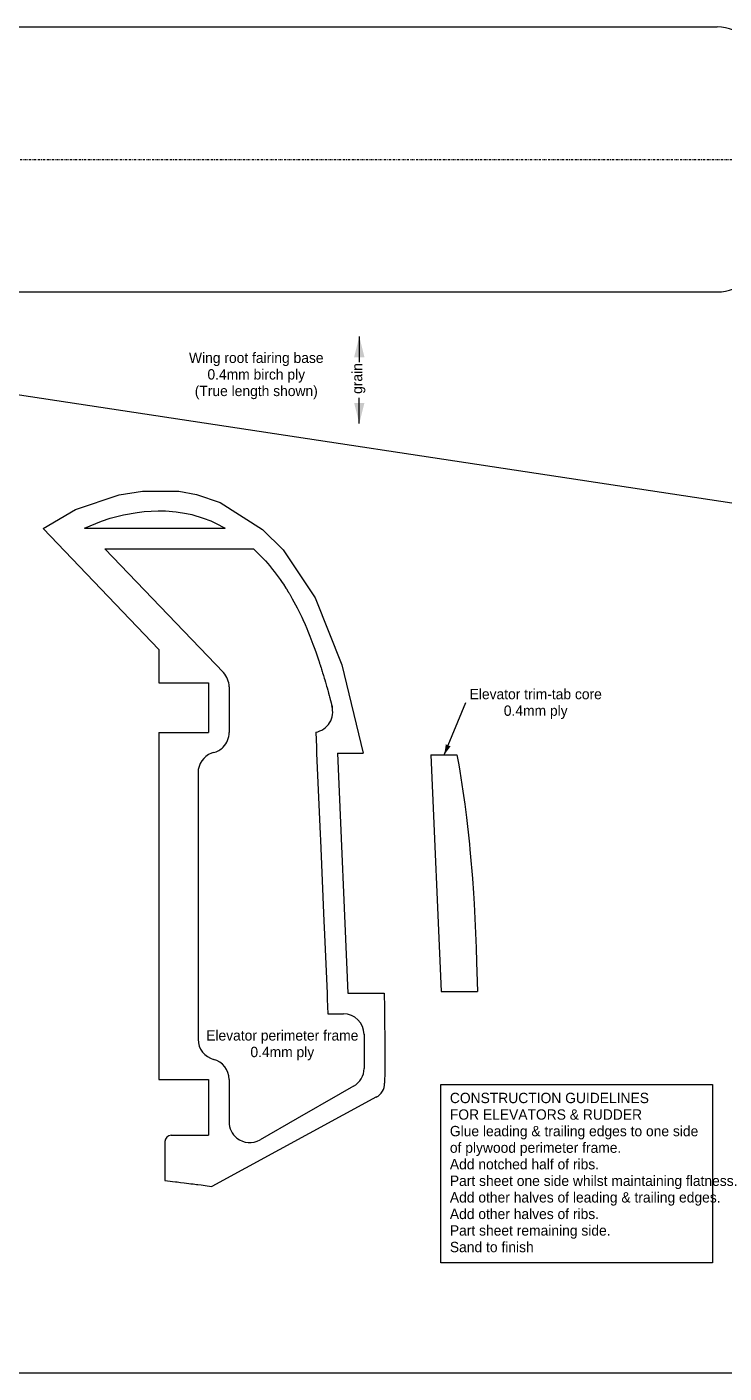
# Model space of a CAD drawing. Extents: x -1638 to 412, y -412 to 1290.
# Drawn here: x -1014.7 to -846.3, y -391.8 to -66.7 of the extents above; entities that cross this region are included whole.
import ezdxf
from ezdxf.enums import TextEntityAlignment as Align

# ---------------------------------------------------------------- set-up
doc = ezdxf.new("R2010")
doc.units = 0
doc.linetypes.add('DASHDOT', pattern=[1, 0.5, -0.25, 0, -0.25])
for name, color, linetype in [('4', 7, 'CONTINUOUS'), ('6', 7, 'CONTINUOUS'), ('7', 7, 'CONTINUOUS'), ('8', 7, 'CONTINUOUS')]:
    doc.layers.add(name, color=color, linetype=linetype)
doc.styles.add('txt', font='TXT', dxfattribs={"height": 0.2})

# ---------------------------------------------------------------- blocks, each defined once
blk = doc.blocks.new('*D125')
at = {"layer": '7', "color": 215, "linetype": 'CONTINUOUS'}
blk.add_line((0, 0), (5.2414, 12.6759), dxfattribs=at)
blk.add_solid([(1.5329, 2.0715), (0, 0), (0.3777, 2.5491)], dxfattribs=at)
blk = doc.blocks.new('*D127')
at = {"layer": '7', "color": 215, "linetype": 'CONTINUOUS'}
blk.add_line((0, 0), (0, 6.218), dxfattribs=at)
blk.add_solid([(1.25, 5), (0, 0), (-1.25, 5)], dxfattribs=at)
blk = doc.blocks.new('*D128')
at = {"layer": '7', "color": 215, "linetype": 'CONTINUOUS'}
blk.add_line((0, 0), (0, -6.2181), dxfattribs=at)
blk.add_solid([(-1.25, -5), (0, 0), (1.25, -5)], dxfattribs=at)

msp = doc.modelspace()

# ---------------------------------------------------------------- linework, layer by layer
at = {"layer": '4', "color": 5, "linetype": 'CONTINUOUS'}
for p, q in [((-1073.9058, -66.7124), (-847.9056, -66.7124)), ((-1073.9058, -130.7124), (-847.9058, -130.7124)), ((-1087.9058, -144.7124), (-812.9058, -186.4582)), ((-1010.7986, -187.8831), (-982.8722, -217.0449)), ((-1000.8044, -187.7655), (-966.8032, -187.7655)), ((-995.877, -192.7655), (-973.7384, -192.7655)), ((-995.877, -192.7655), (-967.261, -222.6476)), ((-973.7384, -192.7655), (-959.9766, -192.7655)), ((-982.8722, -217.0449), (-982.8722, -225.1237)), ((-982.8722, -225.1237), (-970.8722, -225.1237)), ((-970.8722, -225.1237), (-970.8724, -236.2993)), ((-965.8724, -227.4464), (-965.8724, -237.1238)), ((-965.8722, -226.1059), (-965.8722, -227.4463)), ((-982.8724, -237.1237), (-982.8734, -320.8875)), ((-982.8724, -237.1237), (-971.338, -237.1237)), ((-971.338, -237.1237), (-970.8724, -237.1237)), ((-970.8724, -236.2993), (-970.8724, -237.1237)), ((-944.9378, -237.0424), (-944.7822, -240.6237)), ((-944.7822, -240.6237), (-944.717, -242.1237)), ((-944.717, -242.1237), (-943.8688, -261.6467)), ((-939.7124, -242.1237), (-937.196, -300.0365)), ((-939.7124, -242.1237), (-933.4352, -242.1237)), ((-917.1456, -242.5237), (-910.812, -242.5237)), ((-917.1456, -242.5237), (-914.664, -299.6365)), ((-973.3726, -246.806), (-973.3728, -261.6467)), ((-973.3728, -261.6467), (-973.373, -284.1696)), ((-943.8688, -261.6467), (-943.8036, -263.1467)), ((-943.8036, -263.1467), (-942.9554, -282.6696)), ((-942.9554, -282.6696), (-942.8902, -284.1696)), ((-973.373, -284.1696), (-973.3732, -300.0365)), ((-942.8902, -284.1696), (-942.2006, -300.0365)), ((-973.3732, -300.0365), (-973.3734, -311.2136)), ((-942.2006, -300.0365), (-942.1354, -301.5365)), ((-942.1354, -301.5365), (-941.9834, -305.0365)), ((-937.196, -300.0365), (-928.4058, -300.0365)), ((-914.664, -299.6365), (-905.8646, -299.6365)), ((-941.9834, -305.0365), (-938.265, -305.0365)), ((-982.8734, -320.8875), (-970.8734, -320.8875)), ((-970.8734, -320.8875), (-970.8734, -334.3875)), ((-965.8734, -320.8824), (-965.8734, -326.3584)), ((-938.9964, -324.3875), (-949.4016, -330.3375)), ((-936.3732, -322.8875), (-938.9966, -324.3875)), ((-935.7744, -322.545), (-936.3734, -322.8875)), ((-930.2178, -325.1272), (-970.0284, -346.7234)), ((-965.8734, -326.3584), (-965.8734, -331.1377)), ((-949.4012, -330.3374), (-958.3914, -335.4782)), ((-979.8736, -334.3875), (-970.8736, -334.3875)), ((-981.3736, -335.8875), (-981.3736, -345.2929))]:
    msp.add_line(p, q, dxfattribs=at)
at = {"layer": '4', "color": 166, "linetype": 'DASHDOT'}
msp.add_line((-1098.9058, -98.7124), (-812.9058, -98.7124), dxfattribs=at)
at = {"layer": '4', "color": 5, "linetype": 'CONTINUOUS'}
for points in [[(-1010.7986, -187.8831), (-1003.015802, -183.296876), (-992.406269, -179.684518), (-986.837649, -178.812597), (-978.050663, -178.870708), (-973.738432, -179.647819), (-968.027766, -181.59975), (-957.784887, -188.081403), (-952.82747, -193.010588), (-945.05373, -204.585823), (-938.632507, -220.804143), (-933.4352, -242.1237)], [(-1000.8044, -187.7655), (-996.699673, -186.071542), (-994.586965, -185.379555), (-991.361097, -184.544173), (-988.08693, -183.961365), (-986.438719, -183.767999), (-982.988331, -183.584944), (-981.267301, -183.612175), (-978.702444, -183.811494), (-976.169863, -184.211675), (-974.919981, -184.490848), (-972.127926, -185.325775), (-970.311285, -186.029872), (-969.122423, -186.56136), (-966.8034, -187.7655)], [(-959.9766, -192.7655), (-958.994393, -193.69672), (-958.355574, -194.336171), (-957.936753, -194.770518), (-957.115948, -195.657981), (-956.514986, -196.33953), (-956.121273, -196.801267), (-955.350372, -197.74189), (-954.973138, -198.220536), (-954.234986, -199.193898), (-953.518436, -200.187886), (-953.052645, -200.86153), (-952.747379, -201.315341), (-952.1494, -202.2339)], [(-952.1494, -202.2339), (-952.064923, -202.36723), (-952.023446, -202.432942), (-951.962036, -202.530556), (-951.901439, -202.627279), (-951.87139, -202.675395), (-951.811682, -202.771315), (-951.78198, -202.819189), (-951.737554, -202.890995), (-951.671055, -202.998926), (-951.641498, -203.047073), (-951.602035, -203.111523), (-951.582266, -203.143881), (-951.537652, -203.217078), (-951.504035, -203.272388), (-951.458943, -203.346783), (-951.436262, -203.384291), (-951.367565, -203.49824), (-951.2741, -203.654057), (-951.2264, -203.7339)], [(-951.2264, -203.7339), (-950.604716, -204.804969), (-950.201664, -205.52758), (-949.422679, -206.992113), (-948.751602, -208.331624), (-948.319643, -209.234804), (-948.03828, -209.841236), (-947.49086, -211.063971), (-947.093197, -211.989243), (-946.833999, -212.609808), (-946.329231, -213.859379), (-945.60428, -215.753256), (-945.140997, -217.027618), (-944.840456, -217.881931), (-944.258, -219.6008)], [(-944.258, -219.6008), (-944.184324, -219.824495), (-944.148164, -219.934721), (-944.094519, -220.0988), (-944.059023, -220.207742), (-944.011854, -220.352988), (-943.988277, -220.425788), (-943.917265, -220.645861), (-943.869424, -220.794778), (-943.804598, -220.997357), (-943.7716, -221.1008)], [(-943.7716, -221.1008), (-943.639187, -221.519496), (-943.551557, -221.798946), (-943.377815, -222.358571), (-943.279498, -222.678535), (-943.149406, -223.105613), (-943.084787, -223.319348), (-942.892625, -223.96134), (-942.765924, -224.389989), (-942.598727, -224.962331), (-942.515871, -225.248849), (-942.33124, -225.89436), (-942.209528, -226.325349), (-942.048944, -226.900806), (-941.969377, -227.188879), (-941.850927, -227.621418), (-941.694668, -228.198939), (-941.617251, -228.488041), (-941.540308, -228.777372), (-941.43845, -229.163501), (-941.387835, -229.356717), (-941.237234, -229.936972), (-941.137868, -230.324312), (-941.006659, -230.841392), (-940.9416, -231.1002)], [(-910.812, -242.5237), (-910.387532, -244.900456), (-910.118438, -246.487614), (-909.612441, -249.667659), (-909.375034, -251.260261), (-908.930143, -254.449911), (-908.523473, -257.644539), (-908.272599, -259.776492), (-908.113994, -261.198576), (-907.816737, -264.044165), (-907.688012, -265.360012), (-907.446392, -267.99246), (-907.225099, -270.625858), (-907.0884, -272.381951), (-906.839749, -275.895231), (-906.67382, -278.53107), (-906.572472, -280.288677), (-906.390779, -283.804715), (-906.309878, -285.563106), (-906.166585, -289.08053), (-906.04612, -292.598678), (-905.977396, -294.944432), (-905.8648, -299.6365)], [(-928.4058, -300.0365), (-928.388291, -300.928027), (-928.356141, -302.711188), (-928.329355, -304.384645), (-928.317228, -305.221386), (-928.30069, -306.47652), (-928.286208, -307.731686), (-928.279763, -308.359284), (-928.268519, -309.614514), (-928.263739, -310.242149), (-928.257652, -311.183626), (-928.251612, -312.438984), (-928.249504, -313.066689), (-928.247511, -314.00828), (-928.247222, -315.420752), (-928.249769, -316.676374), (-928.252059, -317.304221), (-928.256794, -318.246037), (-928.26689, -319.658874), (-928.280682, -321.071853), (-928.289, -321.7784)], [(-933.2654, -309.9767), (-933.261919, -310.459761), (-933.260308, -310.701301), (-933.258055, -311.063625), (-933.255046, -311.607138), (-933.253291, -311.969498), (-933.252489, -312.150684), (-933.251382, -312.422468), (-933.250085, -312.784858), (-933.249514, -312.966057), (-933.248755, -313.237863), (-933.247837, -313.645584), (-933.247246, -314.008015), (-933.247031, -314.189235), (-933.246808, -314.461069), (-933.246701, -314.868832), (-933.24687, -315.276608), (-933.247059, -315.4805), (-933.247568, -315.842982), (-933.247906, -316.024227), (-933.248518, -316.296098), (-933.249675, -316.703913), (-933.251119, -317.111737), (-933.25195, -317.315653), (-933.253832, -317.723491), (-933.254884, -317.927413), (-933.2566, -318.2333)], [(-981.3736, -345.2929), (-980.118228, -345.449852), (-979.559875, -345.519769), (-978.815008, -345.613146), (-978.442405, -345.659901), (-977.603633, -345.765259), (-976.764286, -345.870839), (-975.644255, -346.011956), (-975.083853, -346.082662), (-974.523192, -346.153466), (-973.775239, -346.248022), (-973.40109, -346.295366), (-972.652442, -346.390182), (-971.653521, -346.516874), (-971.153749, -346.580334), (-970.0285, -346.7234)]]:
    msp.add_lwpolyline(points, dxfattribs=at)
for centre, radius, start, end in [((-847.90585, -76.7124), 10, 0, 90), ((-847.90585, -120.7124), 10, 270, 360), ((-970.872289, -226.105799), 5, 359.998875, 43.759619), ((-945.83565, -232.1237), 5, 280.345297, 16.462614), ((-970.872474, -237.1237), 5, 315.572997, 359.999317), ((-968.37255, -246.8061), 5, 110.531419, 180), ((-968.37255, -246.8061), 5, 104.254678, 110.531419), ((-970.872474, -237.1237), 5, 284.254692, 315.572997), ((-938.26505, -310.0365), 5, 0.087231, 89.999994), ((-968.373363, -311.2136), 5, 179.999475, 255.682575), ((-970.873432, -320.896), 5, 0.155511, 75.361467), ((-938.25655, -318.2045), 5, 299.76275, 359.811725), ((-932.143, -321.7871), 3.854, 298.12425, 0.128961), ((-960.873416, -331.137739), 5, 179.999114, 231.774697), ((-979.87355, -335.8875), 1.5, 90, 180), ((-960.873416, -331.137739), 5, 231.774697, 299.762736)]:
    msp.add_arc(centre, radius, start, end, dxfattribs=at)
at = {"layer": '6', "color": 202, "linetype": 'CONTINUOUS'}
msp.add_line((-469.4576, -391.8181), (-1618.4576, -391.8181), dxfattribs=at)
at = {"layer": '8', "color": 250, "linetype": 'CONTINUOUS'}
msp.add_lwpolyline([(-914.703, -322.0863), (-849.0274, -322.0863), (-849.0274, -365.1547), (-914.703, -365.1547)], close=True, dxfattribs=at)

# ---------------------------------------------------------------- block references
at = {"layer": '7', "color": 215, "linetype": 'CONTINUOUS'}
for name, p in [('*D128', (-934.4148, -141.4821)), ('*D127', (-934.4148, -162.5149)), ('*D125', (-913.8864, -242.5237))]:
    msp.add_blockref(name, p, dxfattribs=at)

# ---------------------------------------------------------------- texts
at = {"layer": '8', "color": 250, "linetype": 'CONTINUOUS', "style": 'txt'}
for s, p in [('Wing root fairing base', (-959.3094, -145.3689)), ('0.4mm birch ply', (-959.3094, -149.3689)), ('(True length shown)', (-959.3094, -153.3689)), ('Elevator trim-tab core', (-891.7724, -226.5826)), ('0.4mm ply', (-891.7724, -230.5826)), ('Elevator perimeter frame', (-953.0144, -309.0154)), ('0.4mm ply', (-953.0144, -313.0154))]:
    msp.add_text(s, height=2.5, dxfattribs=at).set_placement(p, align=Align.TOP_CENTER)
msp.add_text('grain', height=2.5, rotation=90, dxfattribs=at).set_placement((-936.194, -155.343), align=Align.TOP_LEFT)
for s, p in [('CONSTRUCTION GUIDELINES', (-912.5192, -324.1244)), ('FOR ELEVATORS & RUDDER', (-912.5192, -328.1244)), ('Glue leading & trailing edges to one side', (-912.5192, -332.1244)), ('of plywood perimeter frame.', (-912.5192, -336.1244)), ('Add notched half of ribs.', (-912.5192, -340.1244)), ('Part sheet one side whilst maintaining flatness.', (-912.5192, -344.1244)), ('Add other halves of leading & trailing edges.', (-912.5192, -348.1244)), ('Add other halves of ribs.', (-912.5192, -352.1244)), ('Part sheet remaining side.', (-912.5192, -356.1244)), ('Sand to finish', (-912.5192, -360.1244))]:
    msp.add_text(s, height=2.5, dxfattribs=at).set_placement(p, align=Align.TOP_LEFT)

doc.saveas('drawing.dxf')
